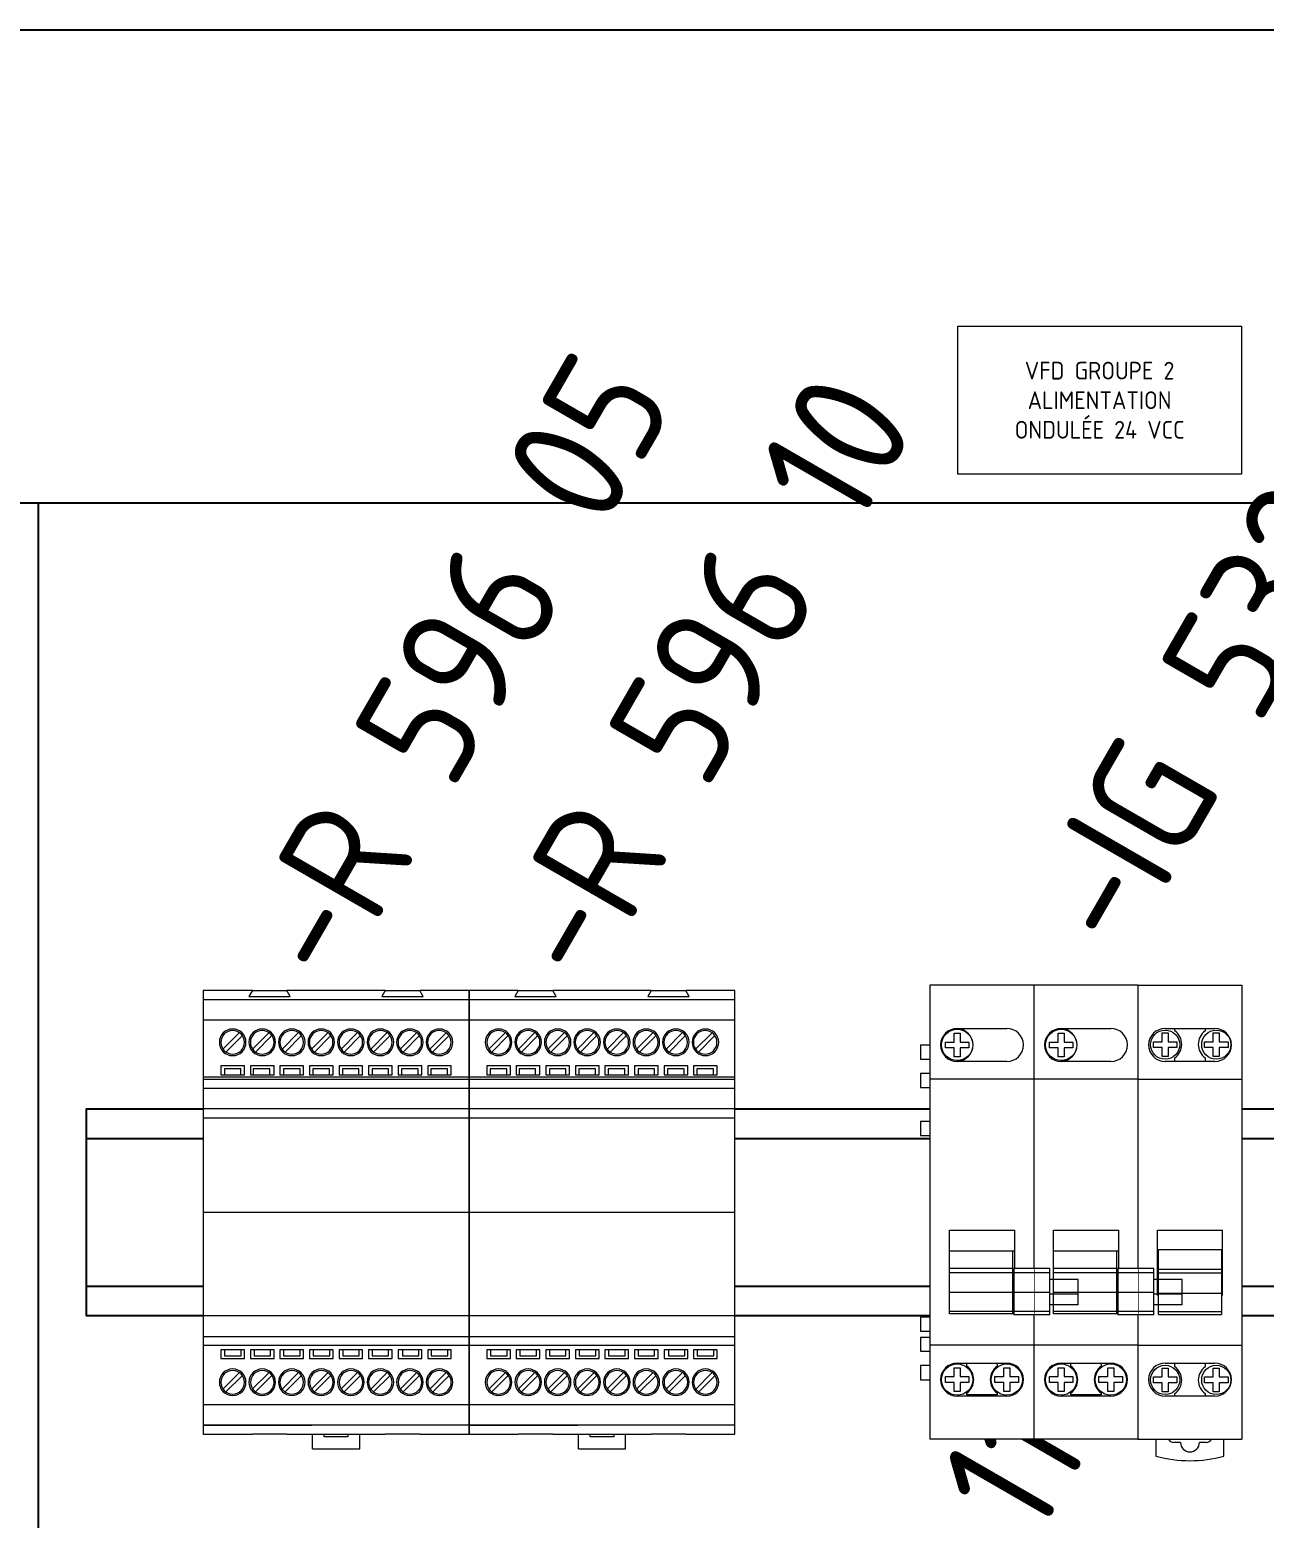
# Model space of a CAD drawing. Header units: millimetres. Extents: x 37984 to 70752, y 14140 to 37584.
# Drawn here: x 39530.7 to 39739.6, y 16267.7 to 16519.4 of the extents above; entities that cross this region are included whole.
import ezdxf
from ezdxf.enums import TextEntityAlignment as Align

# ---------------------------------------------------------------- set-up
doc = ezdxf.new("R2010")
doc.units = ezdxf.units.MM
doc.set_wipeout_variables(frame=1)
doc.layers.add('000-PI-Oprema', color=30, linetype='Continuous', lineweight=5)
for name, color, linetype in [('000-PI_TEXT', 7, 'Continuous'), ('002-PI-Kabelska kanalica', 150, 'Continuous'), ('004-PI-DIN Šina', 3, 'Continuous')]:
    doc.layers.add(name, color=color, linetype=linetype)
doc.styles.add('PI0', font='isocpeur.ttf', dxfattribs={"width": 0.9})

# ---------------------------------------------------------------- blocks, each defined once
blk = doc.blocks.new('*U1326')
at = {"layer": '004-PI-DIN Šina'}
blk.add_lwpolyline([(340, -17.5), (340, 17.5), (0, 17.5), (0, -17.5)], close=True, dxfattribs=at)
for points in [[(0, 12.5), (340, 12.5)], [(0, -12.5), (340, -12.5)]]:
    blk.add_lwpolyline(points, dxfattribs=at)
blk = doc.blocks.new('*U1294')
at = {"layer": '002-PI-Kabelska kanalica'}
for p, q in [((-20, -100), (-20, 1388)), ((60, -100), (60, 1388))]:
    blk.add_line(p, q, dxfattribs=at)
blk = doc.blocks.new('*U1296')
at = {"layer": '002-PI-Kabelska kanalica'}
for p, q in [((60, -100), (60, 560)), ((-20, -100), (60, -100))]:
    blk.add_line(p, q, dxfattribs=at)
blk = doc.blocks.new('A9S60220')
at = {"layer": '000-PI-Oprema'}
blk.add_arc((43473.77, 37223.95), 22, 254.849, 285.151, dxfattribs=at)
at = {"ltscale": 0.25}
blk.add_wipeout([(43464.97, 37282.37), (43482.57, 37282.37), (43482.57, 37205.57), (43464.97, 37205.57)], dxfattribs=at).dxf.layer = '000-PI-Oprema'
at = {"layer": '000-PI-Oprema'}
for p, q in [((43464.97, 37282.37), (43464.97, 37205.57)), ((43464.97, 37282.37), (43482.57, 37282.37)), ((43482.57, 37282.37), (43482.57, 37205.57)), ((43469.07, 37272.82), (43469.07, 37274.32)), ((43469.07, 37274.32), (43470.07, 37274.32)), ((43469.57, 37275.07), (43477.97, 37275.07)), ((43470.07, 37274.32), (43470.07, 37272.82)), ((43471.22, 37274.63), (43471.22, 37275.07)), ((43476.32, 37275.07), (43476.32, 37274.63)), ((43477.72, 37272.82), (43477.72, 37274.32)), ((43477.72, 37274.32), (43478.72, 37274.32)), ((43478.72, 37274.32), (43478.72, 37272.82)), ((43467.57, 37271.82), (43467.57, 37272.82)), ((43467.57, 37272.82), (43469.07, 37272.82)), ((43469.07, 37271.82), (43467.57, 37271.82)), ((43469.07, 37270.32), (43469.07, 37271.82)), ((43470.07, 37272.82), (43471.57, 37272.82)), ((43470.07, 37271.82), (43470.07, 37270.32)), ((43471.57, 37271.82), (43470.07, 37271.82)), ((43471.57, 37272.82), (43471.57, 37271.82)), ((43476.22, 37271.82), (43476.22, 37272.82)), ((43476.22, 37272.82), (43477.72, 37272.82)), ((43477.72, 37271.82), (43476.22, 37271.82)), ((43477.72, 37270.32), (43477.72, 37271.82)), ((43478.72, 37272.82), (43480.22, 37272.82)), ((43478.72, 37271.82), (43478.72, 37270.32)), ((43480.22, 37271.82), (43478.72, 37271.82)), ((43480.22, 37272.82), (43480.22, 37271.82)), ((43470.07, 37270.32), (43469.07, 37270.32)), ((43477.97, 37269.47), (43469.57, 37269.47)), ((43471.22, 37269.47), (43471.22, 37270.11)), ((43476.32, 37270.11), (43476.32, 37269.47)), ((43478.72, 37270.32), (43477.72, 37270.32)), ((43464.97, 37266.47), (43482.57, 37266.47)), ((43468.27, 37229.97), (43468.27, 37240.97)), ((43468.27, 37240.97), (43479.27, 37240.97)), ((43479.27, 37229.97), (43479.27, 37240.97)), ((43468.42, 37226.7), (43468.42, 37237.7)), ((43468.42, 37237.7), (43479.12, 37237.7)), ((43479.12, 37237.7), (43479.12, 37227.12)), ((43468.42, 37234.36), (43479.12, 37234.36)), ((43479.12, 37233.69), (43468.42, 37233.69)), ((43468.27, 37229.97), (43468.42, 37229.97)), ((43468.42, 37230.28), (43479.12, 37230.28)), ((43479.12, 37229.97), (43479.27, 37229.97)), ((43479.12, 37227.12), (43468.42, 37227.12)), ((43468.42, 37226.7), (43479.12, 37226.7)), ((43479.12, 37227.07), (43479.12, 37226.7)), ((43464.97, 37221.47), (43482.57, 37221.47)), ((43469.57, 37218.47), (43477.97, 37218.47)), ((43471.22, 37217.83), (43471.22, 37218.47)), ((43476.32, 37218.47), (43476.32, 37217.83)), ((43467.57, 37216.12), (43469.07, 37216.12)), ((43467.57, 37215.12), (43467.57, 37216.12)), ((43469.07, 37217.62), (43470.07, 37217.62)), ((43469.07, 37216.12), (43469.07, 37217.62)), ((43470.07, 37217.62), (43470.07, 37216.12)), ((43470.07, 37216.12), (43471.57, 37216.12)), ((43471.57, 37216.12), (43471.57, 37215.12)), ((43476.22, 37216.12), (43477.72, 37216.12)), ((43476.22, 37215.12), (43476.22, 37216.12)), ((43477.72, 37217.62), (43478.72, 37217.62)), ((43477.72, 37216.12), (43477.72, 37217.62)), ((43478.72, 37217.62), (43478.72, 37216.12)), ((43478.72, 37216.12), (43480.22, 37216.12)), ((43480.22, 37216.12), (43480.22, 37215.12)), ((43469.07, 37215.12), (43467.57, 37215.12)), ((43469.07, 37213.62), (43469.07, 37215.12)), ((43470.07, 37213.62), (43469.07, 37213.62)), ((43471.57, 37215.12), (43470.07, 37215.12)), ((43470.07, 37215.12), (43470.07, 37213.62)), ((43471.22, 37212.87), (43471.22, 37213.31)), ((43477.72, 37215.12), (43476.22, 37215.12)), ((43476.32, 37213.31), (43476.32, 37212.87)), ((43477.72, 37213.62), (43477.72, 37215.12)), ((43478.72, 37213.62), (43477.72, 37213.62)), ((43480.22, 37215.12), (43478.72, 37215.12)), ((43478.72, 37215.12), (43478.72, 37213.62)), ((43477.97, 37212.87), (43469.57, 37212.87)), ((43464.97, 37205.57), (43482.57, 37205.57)), ((43468.02, 37205.57), (43468.02, 37202.71)), ((43472.17, 37205.05), (43471.02, 37205.05)), ((43476.52, 37205.05), (43475.37, 37205.05)), ((43479.52, 37202.71), (43479.52, 37205.57))]:
    blk.add_line(p, q, dxfattribs=at)
for centre in [(43469.57, 37272.32), (43478.22, 37272.32), (43469.57, 37215.62), (43478.22, 37215.62)]:
    blk.add_circle(centre, 2.47, dxfattribs=at)
for centre, radius, start, end in [((43469.57, 37272.27), 2.8, 90, 270), ((43469.57, 37272.37), 2.8, 306.1063, 53.8937), ((43477.97, 37272.37), 2.8, 126.1063, 233.8937), ((43477.97, 37272.27), 2.8, 270, 90), ((43469.57, 37215.67), 2.8, 90, 270), ((43477.97, 37215.67), 2.8, 270, 90), ((43469.57, 37215.57), 2.8, 306.1063, 53.8937), ((43477.97, 37215.57), 2.8, 126.1063, 233.8937), ((43471.02, 37206.05), 1, 208.9091, 270), ((43473.77, 37205.05), 1.6, 180, 0), ((43476.52, 37206.05), 1, 270, 331.0908)]:
    blk.add_arc(centre, radius, start, end, dxfattribs=at)
blk = doc.blocks.new('A9A15096')
at = {"layer": '000-PI-Oprema'}
for p, q in [((43466.03, 37363.99), (43466.03, 37361.59)), ((43466.03, 37359.22), (43466.03, 37356.77)), ((43466.03, 37351.12), (43466.03, 37348.67)), ((43487.93, 37318.36), (43487.93, 37326.19)), ((43492.73, 37324.34), (43487.93, 37324.34)), ((43492.73, 37320.05), (43492.73, 37324.34)), ((43492.73, 37321.82), (43487.93, 37321.82)), ((43492.73, 37320.05), (43487.93, 37320.05)), ((43466.03, 37317.99), (43466.03, 37315.59)), ((43466.03, 37314.59), (43466.03, 37312.19)), ((43466.03, 37309.82), (43466.03, 37307.37))]:
    blk.add_line(p, q, dxfattribs=at)
at = {"ltscale": 0.25}
blk.add_wipeout([(43467.63, 37374.09), (43485.23, 37374.09), (43485.23, 37297.29), (43467.63, 37297.29)], dxfattribs=at).dxf.layer = '000-PI-Oprema'
at = {"layer": '000-PI-Oprema'}
for p, q in [((43467.63, 37374.09), (43467.63, 37297.29)), ((43485.23, 37374.09), (43467.63, 37374.09)), ((43485.23, 37374.09), (43485.23, 37326.19)), ((43470.23, 37363.49), (43470.23, 37364.49)), ((43470.23, 37364.49), (43471.73, 37364.49)), ((43471.73, 37364.49), (43471.73, 37365.99)), ((43471.73, 37365.99), (43472.73, 37365.99)), ((43472.23, 37366.69), (43472.23, 37366.79)), ((43472.23, 37366.79), (43480.63, 37366.79)), ((43472.73, 37365.99), (43472.73, 37364.49)), ((43472.73, 37364.49), (43474.23, 37364.49)), ((43474.23, 37364.49), (43474.23, 37363.49)), ((43466.03, 37363.99), (43467.63, 37363.99)), ((43471.73, 37363.49), (43470.23, 37363.49)), ((43471.73, 37361.99), (43471.73, 37363.49)), ((43472.73, 37361.99), (43471.73, 37361.99)), ((43472.73, 37363.49), (43472.73, 37361.99)), ((43474.23, 37363.49), (43472.73, 37363.49)), ((43466.03, 37361.59), (43467.63, 37361.59)), ((43472.23, 37361.19), (43472.23, 37361.29)), ((43480.63, 37361.19), (43472.23, 37361.19)), ((43466.03, 37359.22), (43467.63, 37359.22)), ((43466.03, 37356.77), (43467.63, 37356.77)), ((43485.23, 37358.19), (43467.63, 37358.19)), ((43466.03, 37351.12), (43467.63, 37351.12)), ((43466.03, 37348.67), (43467.63, 37348.67)), ((43470.93, 37318.54), (43470.93, 37332.69)), ((43470.93, 37332.69), (43481.93, 37332.69)), ((43481.93, 37332.69), (43481.93, 37326.19)), ((43481.93, 37329.13), (43470.93, 37329.13)), ((43481.63, 37318.54), (43481.63, 37329.13)), ((43481.63, 37326.19), (43470.93, 37326.19)), ((43470.93, 37325.53), (43481.63, 37325.53)), ((43487.93, 37326.19), (43481.83, 37326.19)), ((43481.83, 37326.19), (43481.83, 37318.95)), ((43481.83, 37325.5), (43487.93, 37325.5)), ((43481.63, 37322.1), (43470.93, 37322.1)), ((43481.83, 37321.69), (43481.63, 37321.69)), ((43487.93, 37322.1), (43481.83, 37322.1)), ((43466.03, 37317.99), (43467.63, 37317.99)), ((43470.93, 37318.95), (43481.63, 37318.95)), ((43481.63, 37318.54), (43470.93, 37318.54)), ((43481.83, 37318.95), (43487.93, 37318.95)), ((43481.83, 37318.91), (43481.83, 37318.36)), ((43487.93, 37318.36), (43481.83, 37318.36)), ((43485.23, 37318.36), (43485.23, 37297.29)), ((43466.03, 37315.59), (43467.63, 37315.59)), ((43466.03, 37314.59), (43467.63, 37314.59)), ((43466.03, 37312.19), (43467.63, 37312.19)), ((43485.23, 37313.19), (43467.63, 37313.19)), ((43466.03, 37309.82), (43467.63, 37309.82)), ((43471.73, 37309.39), (43472.73, 37309.39)), ((43471.73, 37307.89), (43471.73, 37309.39)), ((43472.23, 37310.19), (43480.63, 37310.19)), ((43472.73, 37309.39), (43472.73, 37307.89)), ((43473.88, 37309.66), (43473.88, 37310.19)), ((43478.98, 37310.19), (43478.98, 37309.66)), ((43480.13, 37309.39), (43481.13, 37309.39)), ((43480.13, 37307.89), (43480.13, 37309.39)), ((43481.13, 37309.39), (43481.13, 37307.89)), ((43466.03, 37307.37), (43467.63, 37307.37)), ((43470.23, 37307.89), (43471.73, 37307.89)), ((43470.23, 37306.89), (43470.23, 37307.89)), ((43471.73, 37306.89), (43470.23, 37306.89)), ((43471.73, 37305.39), (43471.73, 37306.89)), ((43472.73, 37307.89), (43474.23, 37307.89)), ((43474.23, 37306.89), (43472.73, 37306.89)), ((43472.73, 37306.89), (43472.73, 37305.39)), ((43474.23, 37307.89), (43474.23, 37306.89)), ((43478.63, 37307.89), (43480.13, 37307.89)), ((43478.63, 37306.89), (43478.63, 37307.89)), ((43480.13, 37306.89), (43478.63, 37306.89)), ((43480.13, 37305.39), (43480.13, 37306.89)), ((43481.13, 37307.89), (43482.63, 37307.89)), ((43482.63, 37306.89), (43481.13, 37306.89)), ((43481.13, 37306.89), (43481.13, 37305.39)), ((43482.63, 37307.89), (43482.63, 37306.89)), ((43472.73, 37305.39), (43471.73, 37305.39)), ((43480.63, 37304.59), (43472.23, 37304.59)), ((43473.88, 37304.79), (43473.88, 37305.13)), ((43478.98, 37304.79), (43473.88, 37304.79)), ((43478.98, 37305.13), (43478.98, 37304.79)), ((43481.13, 37305.39), (43480.13, 37305.39)), ((43485.23, 37297.29), (43467.63, 37297.29))]:
    blk.add_line(p, q, dxfattribs=at)
for centre in [(43472.23, 37363.99), (43472.23, 37307.39), (43480.63, 37307.39)]:
    blk.add_circle(centre, 2.65, dxfattribs=at)
for centre, radius, start, end in [((43472.23, 37363.99), 2.8, 90, 270), ((43472.23, 37363.99), 2.7, 270, 90), ((43480.63, 37363.99), 2.8, 270, 90), ((43472.23, 37307.39), 2.8, 90, 270), ((43472.23, 37307.39), 2.8, 306.1063, 53.8937), ((43480.63, 37307.39), 2.8, 126.1063, 233.8937), ((43480.63, 37307.39), 2.8, 270, 90)]:
    blk.add_arc(centre, radius, start, end, dxfattribs=at)
blk = doc.blocks.new('Diode block- 8 - 2954882')
at = {"layer": '000-PI-Oprema'}
for p, q in [((38051.77, 30782.32), (38051.77, 30782.32)), ((38051.77, 30782.32), (38059.77, 30782.32)), ((38059.77, 30782.32), (38059.77, 30782.32))]:
    blk.add_line(p, q, dxfattribs=at)
blk.add_wipeout([(38033.27, 30859.82), (38078.27, 30859.82), (38078.27, 30784.82), (38033.27, 30784.82)]).dxf.layer = '000-PI-Oprema'
for p, q in [((38033.27, 30859.82), (38033.27, 30854.82)), ((38033.27, 30859.82), (38033.27, 30859.82)), ((38041.6, 30859.82), (38033.27, 30859.82)), ((38036.77, 30859.82), (38036.77, 30859.82)), ((38039.77, 30859.82), (38039.77, 30859.82)), ((38041.6, 30859.82), (38041.02, 30858.82)), ((38041.6, 30859.82), (38041.6, 30859.82)), ((38041.6, 30859.82), (38047.44, 30859.82)), ((38041.77, 30859.82), (38041.77, 30859.82)), ((38044.77, 30859.82), (38044.77, 30859.82)), ((38046.77, 30859.82), (38046.77, 30859.82)), ((38047.44, 30859.82), (38047.44, 30859.82)), ((38064.1, 30859.82), (38047.44, 30859.82)), ((38048.02, 30858.82), (38047.44, 30859.82)), ((38049.77, 30859.82), (38049.77, 30859.82)), ((38051.77, 30859.82), (38051.77, 30859.82)), ((38054.77, 30859.82), (38054.77, 30859.82)), ((38056.77, 30859.82), (38056.77, 30859.82)), ((38059.77, 30859.82), (38059.77, 30859.82)), ((38061.77, 30859.82), (38061.77, 30859.82)), ((38064.1, 30859.82), (38063.52, 30858.82)), ((38064.1, 30859.82), (38064.1, 30859.82)), ((38064.1, 30859.82), (38069.94, 30859.82)), ((38064.77, 30859.82), (38064.77, 30859.82)), ((38066.77, 30859.82), (38066.77, 30859.82)), ((38069.77, 30859.82), (38069.77, 30859.82)), ((38069.94, 30859.82), (38069.94, 30859.82)), ((38078.27, 30859.82), (38069.94, 30859.82)), ((38070.52, 30858.82), (38069.94, 30859.82)), ((38071.77, 30859.82), (38071.77, 30859.82)), ((38074.77, 30859.82), (38074.77, 30859.82)), ((38078.27, 30859.82), (38078.27, 30859.82)), ((38078.27, 30854.82), (38078.27, 30859.82)), ((38033.27, 30858.32), (38078.27, 30858.32)), ((38033.27, 30858.32), (38078.27, 30858.32)), ((38041.02, 30858.82), (38041.02, 30858.82)), ((38041.02, 30858.82), (38048.02, 30858.82)), ((38048.02, 30858.82), (38048.02, 30858.82)), ((38063.52, 30858.82), (38070.52, 30858.82)), ((38063.52, 30858.82), (38063.52, 30858.82)), ((38070.52, 30858.82), (38070.52, 30858.82)), ((38033.27, 30854.82), (38033.27, 30845.21)), ((38078.27, 30854.82), (38033.27, 30854.82)), ((38078.27, 30845.21), (38078.27, 30854.82)), ((38039.42, 30852.71), (38036.63, 30849.93)), ((38037.13, 30849.43), (38039.91, 30852.22)), ((38038.27, 30853.32), (38038.27, 30853.32)), ((38038.27, 30853.07), (38038.27, 30853.07)), ((38039.42, 30852.71), (38039.42, 30852.71)), ((38039.91, 30852.22), (38039.91, 30852.22)), ((38044.42, 30852.71), (38041.63, 30849.93)), ((38042.13, 30849.43), (38044.91, 30852.22)), ((38043.27, 30853.32), (38043.27, 30853.32)), ((38043.27, 30853.07), (38043.27, 30853.07)), ((38044.42, 30852.71), (38044.42, 30852.71)), ((38044.91, 30852.22), (38044.91, 30852.22)), ((38049.42, 30852.71), (38046.63, 30849.93)), ((38047.13, 30849.43), (38049.91, 30852.22)), ((38048.27, 30853.32), (38048.27, 30853.32)), ((38048.27, 30853.07), (38048.27, 30853.07)), ((38049.42, 30852.71), (38049.42, 30852.71)), ((38049.91, 30852.22), (38049.91, 30852.22)), ((38051.62, 30849.92), (38054.41, 30852.71)), ((38052.12, 30849.43), (38054.9, 30852.21)), ((38053.25, 30853.07), (38053.25, 30853.07)), ((38053.27, 30853.32), (38053.27, 30853.32)), ((38054.41, 30852.71), (38054.42, 30852.71)), ((38054.42, 30852.71), (38054.42, 30852.71)), ((38054.91, 30852.22), (38054.9, 30852.21)), ((38054.91, 30852.22), (38054.91, 30852.22)), ((38059.42, 30852.71), (38056.63, 30849.93)), ((38057.13, 30849.43), (38059.91, 30852.22)), ((38058.27, 30853.32), (38058.27, 30853.32)), ((38058.27, 30853.07), (38058.27, 30853.07)), ((38059.42, 30852.71), (38059.42, 30852.71)), ((38059.91, 30852.22), (38059.91, 30852.22)), ((38064.42, 30852.71), (38061.63, 30849.93)), ((38062.13, 30849.43), (38064.91, 30852.22)), ((38063.27, 30853.32), (38063.27, 30853.32)), ((38063.27, 30853.07), (38063.27, 30853.07)), ((38064.42, 30852.71), (38064.42, 30852.71)), ((38064.91, 30852.22), (38064.91, 30852.22)), ((38066.62, 30849.92), (38069.41, 30852.71)), ((38069.9, 30852.21), (38067.12, 30849.43)), ((38068.25, 30853.07), (38068.25, 30853.07)), ((38068.27, 30853.32), (38068.27, 30853.32)), ((38069.41, 30852.71), (38069.41, 30852.71)), ((38069.9, 30852.21), (38069.9, 30852.21)), ((38071.61, 30849.91), (38074.4, 30852.7)), ((38074.89, 30852.2), (38072.11, 30849.42)), ((38073.23, 30853.07), (38073.23, 30853.07)), ((38073.27, 30853.32), (38073.27, 30853.32)), ((38074.4, 30852.7), (38074.4, 30852.7)), ((38074.89, 30852.2), (38074.89, 30852.2)), ((38036.63, 30849.93), (38036.63, 30849.93)), ((38037.13, 30849.43), (38037.13, 30849.43)), ((38041.63, 30849.93), (38041.63, 30849.93)), ((38042.13, 30849.43), (38042.13, 30849.43)), ((38046.63, 30849.93), (38046.63, 30849.93)), ((38047.13, 30849.43), (38047.13, 30849.43)), ((38051.62, 30849.92), (38051.62, 30849.92)), ((38052.12, 30849.43), (38052.12, 30849.43)), ((38056.63, 30849.93), (38056.63, 30849.93)), ((38057.13, 30849.43), (38057.13, 30849.43)), ((38061.63, 30849.93), (38061.63, 30849.93)), ((38062.13, 30849.43), (38062.13, 30849.43)), ((38066.62, 30849.92), (38066.62, 30849.92)), ((38067.12, 30849.43), (38067.12, 30849.43)), ((38071.61, 30849.91), (38071.61, 30849.91)), ((38072.11, 30849.42), (38072.11, 30849.42)), ((38036.27, 30847.07), (38036.27, 30845.57)), ((38040.27, 30847.07), (38036.27, 30847.07)), ((38036.27, 30847.07), (38036.27, 30847.07)), ((38036.87, 30846.57), (38036.87, 30845.57)), ((38039.67, 30846.57), (38036.87, 30846.57)), ((38036.87, 30846.57), (38036.87, 30846.57)), ((38038.27, 30849.07), (38038.27, 30849.07)), ((38038.27, 30848.82), (38038.27, 30848.82)), ((38039.67, 30845.57), (38039.67, 30846.57)), ((38039.67, 30846.57), (38039.67, 30846.57)), ((38040.27, 30845.57), (38040.27, 30847.07)), ((38040.27, 30847.07), (38040.27, 30847.07)), ((38041.27, 30847.07), (38041.27, 30845.57)), ((38045.27, 30847.07), (38041.27, 30847.07)), ((38041.27, 30847.07), (38041.27, 30847.07)), ((38041.74, 30846.57), (38041.74, 30845.57)), ((38044.54, 30846.57), (38041.74, 30846.57)), ((38041.74, 30846.57), (38041.74, 30846.57)), ((38043.27, 30849.07), (38043.27, 30849.07)), ((38043.27, 30848.82), (38043.27, 30848.82)), ((38044.54, 30845.57), (38044.54, 30846.57)), ((38044.54, 30846.57), (38044.54, 30846.57)), ((38045.27, 30845.57), (38045.27, 30847.07)), ((38045.27, 30847.07), (38045.27, 30847.07)), ((38050.27, 30847.07), (38046.27, 30847.07)), ((38046.27, 30847.07), (38046.27, 30845.57)), ((38046.27, 30847.07), (38046.27, 30847.07)), ((38046.87, 30846.57), (38046.87, 30845.57)), ((38049.67, 30846.57), (38046.87, 30846.57)), ((38046.87, 30846.57), (38046.87, 30846.57)), ((38048.27, 30849.07), (38048.27, 30849.07)), ((38048.27, 30848.82), (38048.27, 30848.82)), ((38049.67, 30845.57), (38049.67, 30846.57)), ((38049.67, 30846.57), (38049.67, 30846.57)), ((38050.27, 30845.57), (38050.27, 30847.07)), ((38050.27, 30847.07), (38050.27, 30847.07)), ((38051.27, 30847.07), (38051.27, 30845.57)), ((38055.27, 30847.07), (38051.27, 30847.07)), ((38051.27, 30847.07), (38051.27, 30847.07)), ((38051.85, 30846.57), (38051.85, 30845.57)), ((38054.65, 30846.57), (38051.85, 30846.57)), ((38051.85, 30846.57), (38051.85, 30846.57)), ((38053.25, 30849.07), (38053.25, 30849.07)), ((38053.27, 30848.82), (38053.27, 30848.82)), ((38054.65, 30845.57), (38054.65, 30846.57)), ((38054.65, 30846.57), (38054.65, 30846.57)), ((38055.27, 30845.57), (38055.27, 30847.07)), ((38055.27, 30847.07), (38055.27, 30847.07)), ((38060.27, 30847.07), (38056.27, 30847.07)), ((38056.27, 30847.07), (38056.27, 30845.57)), ((38056.27, 30847.07), (38056.27, 30847.07)), ((38056.83, 30846.57), (38056.83, 30845.57)), ((38059.63, 30846.57), (38056.83, 30846.57)), ((38056.83, 30846.57), (38056.83, 30846.57)), ((38058.27, 30849.07), (38058.27, 30849.07)), ((38058.27, 30848.82), (38058.27, 30848.82)), ((38059.63, 30845.57), (38059.63, 30846.57)), ((38059.63, 30846.57), (38059.63, 30846.57)), ((38060.27, 30845.57), (38060.27, 30847.07)), ((38060.27, 30847.07), (38060.27, 30847.07)), ((38061.27, 30847.07), (38061.27, 30845.57)), ((38065.27, 30847.07), (38061.27, 30847.07)), ((38061.27, 30847.07), (38061.27, 30847.07)), ((38061.87, 30846.57), (38061.87, 30845.57)), ((38064.67, 30846.57), (38061.87, 30846.57)), ((38061.87, 30846.57), (38061.87, 30846.57)), ((38063.27, 30849.07), (38063.27, 30849.07)), ((38063.27, 30848.82), (38063.27, 30848.82)), ((38064.67, 30845.57), (38064.67, 30846.57)), ((38064.67, 30846.57), (38064.67, 30846.57)), ((38065.27, 30845.57), (38065.27, 30847.07)), ((38065.27, 30847.07), (38065.27, 30847.07)), ((38066.27, 30847.07), (38066.27, 30845.57)), ((38070.27, 30847.07), (38066.27, 30847.07)), ((38066.27, 30847.07), (38066.27, 30847.07)), ((38066.85, 30846.57), (38066.85, 30845.57)), ((38069.65, 30846.57), (38066.85, 30846.57)), ((38066.85, 30846.57), (38066.85, 30846.57)), ((38068.25, 30849.07), (38068.25, 30849.07)), ((38068.27, 30848.82), (38068.27, 30848.82)), ((38069.65, 30845.57), (38069.65, 30846.57)), ((38069.65, 30846.57), (38069.65, 30846.57)), ((38070.27, 30845.57), (38070.27, 30847.07)), ((38070.27, 30847.07), (38070.27, 30847.07)), ((38071.27, 30847.07), (38071.27, 30845.57)), ((38075.27, 30847.07), (38071.27, 30847.07)), ((38071.27, 30847.07), (38071.27, 30847.07)), ((38071.83, 30846.57), (38071.83, 30845.57)), ((38074.63, 30846.57), (38071.83, 30846.57)), ((38071.83, 30846.57), (38071.83, 30846.57)), ((38073.23, 30849.07), (38073.23, 30849.07)), ((38073.27, 30848.82), (38073.27, 30848.82)), ((38074.63, 30845.57), (38074.63, 30846.57)), ((38074.63, 30846.57), (38074.63, 30846.57)), ((38075.27, 30845.57), (38075.27, 30847.07)), ((38075.27, 30847.07), (38075.27, 30847.07)), ((38033.27, 30845.21), (38033.27, 30844.82)), ((38033.27, 30845.21), (38078.27, 30845.21)), ((38033.27, 30844.82), (38033.27, 30844.82)), ((38033.27, 30844.82), (38033.27, 30843.32)), ((38033.27, 30844.82), (38078.27, 30844.82)), ((38036.27, 30845.57), (38040.27, 30845.57)), ((38036.27, 30845.57), (38036.27, 30845.57)), ((38036.87, 30845.57), (38036.87, 30845.57)), ((38039.67, 30845.57), (38039.67, 30845.57)), ((38040.27, 30845.57), (38040.27, 30845.57)), ((38041.27, 30845.57), (38045.27, 30845.57)), ((38041.27, 30845.57), (38041.27, 30845.57)), ((38041.74, 30845.57), (38041.74, 30845.57)), ((38044.54, 30845.57), (38044.54, 30845.57)), ((38045.27, 30845.57), (38045.27, 30845.57)), ((38046.27, 30845.57), (38050.27, 30845.57)), ((38046.27, 30845.57), (38046.27, 30845.57)), ((38046.87, 30845.57), (38046.87, 30845.57)), ((38049.67, 30845.57), (38049.67, 30845.57)), ((38050.27, 30845.57), (38050.27, 30845.57)), ((38051.27, 30845.57), (38055.27, 30845.57)), ((38051.27, 30845.57), (38051.27, 30845.57)), ((38051.85, 30845.57), (38051.85, 30845.57)), ((38054.65, 30845.57), (38054.65, 30845.57)), ((38055.27, 30845.57), (38055.27, 30845.57)), ((38056.27, 30845.57), (38060.27, 30845.57)), ((38056.27, 30845.57), (38056.27, 30845.57)), ((38056.83, 30845.57), (38056.83, 30845.57)), ((38059.63, 30845.57), (38059.63, 30845.57)), ((38060.27, 30845.57), (38060.27, 30845.57)), ((38061.27, 30845.57), (38065.27, 30845.57)), ((38061.27, 30845.57), (38061.27, 30845.57)), ((38061.87, 30845.57), (38061.87, 30845.57)), ((38064.67, 30845.57), (38064.67, 30845.57)), ((38065.27, 30845.57), (38065.27, 30845.57)), ((38066.27, 30845.57), (38070.27, 30845.57)), ((38066.27, 30845.57), (38066.27, 30845.57)), ((38066.85, 30845.57), (38066.85, 30845.57)), ((38069.65, 30845.57), (38069.65, 30845.57)), ((38070.27, 30845.57), (38070.27, 30845.57)), ((38071.27, 30845.57), (38075.27, 30845.57)), ((38071.27, 30845.57), (38071.27, 30845.57)), ((38071.83, 30845.57), (38071.83, 30845.57)), ((38074.63, 30845.57), (38074.63, 30845.57)), ((38075.27, 30845.57), (38075.27, 30845.57)), ((38078.27, 30844.82), (38078.27, 30845.21)), ((38078.27, 30843.32), (38078.27, 30844.82)), ((38078.27, 30844.82), (38078.27, 30844.82)), ((38033.27, 30843.32), (38033.27, 30801.32)), ((38033.27, 30843.32), (38033.27, 30843.32)), ((38033.27, 30843.32), (38078.27, 30843.32)), ((38078.27, 30843.32), (38078.27, 30843.32)), ((38078.27, 30801.32), (38078.27, 30843.32)), ((38033.27, 30839.82), (38033.27, 30839.82)), ((38078.27, 30839.82), (38033.27, 30839.82)), ((38078.27, 30839.82), (38033.27, 30839.82)), ((38078.27, 30839.82), (38078.27, 30839.82)), ((38033.27, 30838.32), (38033.27, 30838.32)), ((38033.27, 30838.32), (38078.27, 30838.32)), ((38078.27, 30838.32), (38078.27, 30838.32)), ((38033.27, 30822.32), (38078.27, 30822.32)), ((38033.27, 30804.82), (38033.27, 30804.82)), ((38078.27, 30804.82), (38033.27, 30804.82)), ((38078.27, 30804.82), (38078.27, 30804.82)), ((38033.27, 30801.32), (38033.27, 30799.82)), ((38033.27, 30801.32), (38033.27, 30801.32)), ((38033.27, 30801.32), (38078.27, 30801.32)), ((38078.27, 30799.82), (38078.27, 30801.32)), ((38078.27, 30801.32), (38078.27, 30801.32)), ((38033.27, 30799.82), (38033.27, 30789.82)), ((38033.27, 30799.82), (38033.27, 30799.82)), ((38078.27, 30799.82), (38033.27, 30799.82)), ((38040.27, 30799.07), (38036.27, 30799.07)), ((38036.27, 30799.07), (38036.27, 30797.57)), ((38036.27, 30799.07), (38036.27, 30799.07)), ((38036.91, 30799.07), (38036.91, 30798.07)), ((38036.91, 30799.07), (38036.91, 30799.07)), ((38039.71, 30798.07), (38039.71, 30799.07)), ((38039.71, 30799.07), (38039.71, 30799.07)), ((38040.27, 30797.57), (38040.27, 30799.07)), ((38040.27, 30799.07), (38040.27, 30799.07)), ((38041.27, 30799.07), (38041.27, 30797.57)), ((38045.27, 30799.07), (38041.27, 30799.07)), ((38041.27, 30799.07), (38041.27, 30799.07)), ((38041.89, 30799.07), (38041.89, 30798.07)), ((38041.89, 30799.07), (38041.89, 30799.07)), ((38044.69, 30798.07), (38044.69, 30799.07)), ((38044.69, 30799.07), (38044.69, 30799.07)), ((38045.27, 30797.57), (38045.27, 30799.07)), ((38045.27, 30799.07), (38045.27, 30799.07)), ((38046.27, 30799.07), (38046.27, 30797.57)), ((38050.27, 30799.07), (38046.27, 30799.07)), ((38046.27, 30799.07), (38046.27, 30799.07)), ((38046.87, 30799.07), (38046.87, 30798.07)), ((38046.87, 30799.07), (38046.87, 30799.07)), ((38049.67, 30798.07), (38049.67, 30799.07)), ((38049.67, 30799.07), (38049.67, 30799.07)), ((38050.27, 30797.57), (38050.27, 30799.07)), ((38050.27, 30799.07), (38050.27, 30799.07)), ((38055.27, 30799.07), (38051.27, 30799.07)), ((38051.27, 30799.07), (38051.27, 30797.57)), ((38051.27, 30799.07), (38051.27, 30799.07)), ((38051.91, 30799.07), (38051.91, 30798.07)), ((38051.91, 30799.07), (38051.91, 30799.07)), ((38054.71, 30798.07), (38054.71, 30799.07)), ((38054.71, 30799.07), (38054.71, 30799.07)), ((38055.27, 30797.57), (38055.27, 30799.07)), ((38055.27, 30799.07), (38055.27, 30799.07)), ((38056.27, 30799.07), (38056.27, 30797.57)), ((38060.27, 30799.07), (38056.27, 30799.07)), ((38056.27, 30799.07), (38056.27, 30799.07)), ((38056.89, 30799.07), (38056.89, 30798.07)), ((38056.89, 30799.07), (38056.89, 30799.07)), ((38059.69, 30798.07), (38059.69, 30799.07)), ((38059.69, 30799.07), (38059.69, 30799.07)), ((38060.27, 30797.57), (38060.27, 30799.07)), ((38060.27, 30799.07), (38060.27, 30799.07)), ((38061.27, 30799.07), (38061.27, 30797.57)), ((38065.27, 30799.07), (38061.27, 30799.07)), ((38061.27, 30799.07), (38061.27, 30799.07)), ((38061.87, 30799.07), (38061.87, 30798.07)), ((38061.87, 30799.07), (38061.87, 30799.07)), ((38064.67, 30798.07), (38064.67, 30799.07)), ((38064.67, 30799.07), (38064.67, 30799.07)), ((38065.27, 30797.57), (38065.27, 30799.07)), ((38065.27, 30799.07), (38065.27, 30799.07)), ((38066.27, 30799.07), (38066.27, 30797.57)), ((38070.27, 30799.07), (38066.27, 30799.07)), ((38066.27, 30799.07), (38066.27, 30799.07)), ((38067, 30799.07), (38067, 30798.07)), ((38067, 30799.07), (38067, 30799.07)), ((38069.8, 30798.07), (38069.8, 30799.07)), ((38069.8, 30799.07), (38069.8, 30799.07)), ((38070.27, 30797.57), (38070.27, 30799.07)), ((38070.27, 30799.07), (38070.27, 30799.07)), ((38071.27, 30799.07), (38071.27, 30797.57)), ((38075.27, 30799.07), (38071.27, 30799.07)), ((38071.27, 30799.07), (38071.27, 30799.07)), ((38071.87, 30799.07), (38071.87, 30798.07)), ((38071.87, 30799.07), (38071.87, 30799.07)), ((38074.67, 30798.07), (38074.67, 30799.07)), ((38074.67, 30799.07), (38074.67, 30799.07)), ((38075.27, 30797.57), (38075.27, 30799.07)), ((38075.27, 30799.07), (38075.27, 30799.07)), ((38078.27, 30789.82), (38078.27, 30799.82)), ((38078.27, 30799.82), (38078.27, 30799.82)), ((38036.27, 30797.57), (38040.27, 30797.57)), ((38036.27, 30797.57), (38036.27, 30797.57)), ((38036.91, 30798.07), (38039.71, 30798.07)), ((38036.91, 30798.07), (38036.91, 30798.07)), ((38039.71, 30798.07), (38039.71, 30798.07)), ((38040.27, 30797.57), (38040.27, 30797.57)), ((38041.27, 30797.57), (38045.27, 30797.57)), ((38041.27, 30797.57), (38041.27, 30797.57)), ((38041.89, 30798.07), (38044.69, 30798.07)), ((38041.89, 30798.07), (38041.89, 30798.07)), ((38044.69, 30798.07), (38044.69, 30798.07)), ((38045.27, 30797.57), (38045.27, 30797.57)), ((38046.27, 30797.57), (38050.27, 30797.57)), ((38046.27, 30797.57), (38046.27, 30797.57)), ((38046.87, 30798.07), (38049.67, 30798.07)), ((38046.87, 30798.07), (38046.87, 30798.07)), ((38049.67, 30798.07), (38049.67, 30798.07)), ((38050.27, 30797.57), (38050.27, 30797.57)), ((38051.27, 30797.57), (38055.27, 30797.57)), ((38051.27, 30797.57), (38051.27, 30797.57)), ((38051.91, 30798.07), (38054.71, 30798.07)), ((38051.91, 30798.07), (38051.91, 30798.07)), ((38054.71, 30798.07), (38054.71, 30798.07)), ((38055.27, 30797.57), (38055.27, 30797.57)), ((38056.27, 30797.57), (38060.27, 30797.57)), ((38056.27, 30797.57), (38056.27, 30797.57)), ((38056.89, 30798.07), (38059.69, 30798.07)), ((38056.89, 30798.07), (38056.89, 30798.07)), ((38059.69, 30798.07), (38059.69, 30798.07)), ((38060.27, 30797.57), (38060.27, 30797.57)), ((38061.27, 30797.57), (38065.27, 30797.57)), ((38061.27, 30797.57), (38061.27, 30797.57)), ((38061.87, 30798.07), (38064.67, 30798.07)), ((38061.87, 30798.07), (38061.87, 30798.07)), ((38064.67, 30798.07), (38064.67, 30798.07)), ((38065.27, 30797.57), (38065.27, 30797.57)), ((38066.27, 30797.57), (38070.27, 30797.57)), ((38066.27, 30797.57), (38066.27, 30797.57)), ((38067, 30798.07), (38069.8, 30798.07)), ((38067, 30798.07), (38067, 30798.07)), ((38069.8, 30798.07), (38069.8, 30798.07)), ((38070.27, 30797.57), (38070.27, 30797.57)), ((38071.27, 30797.57), (38075.27, 30797.57)), ((38071.27, 30797.57), (38071.27, 30797.57)), ((38071.87, 30798.07), (38074.67, 30798.07)), ((38071.87, 30798.07), (38071.87, 30798.07)), ((38074.67, 30798.07), (38074.67, 30798.07)), ((38075.27, 30797.57), (38075.27, 30797.57)), ((38039.42, 30795.21), (38036.63, 30792.43)), ((38037.13, 30791.93), (38039.91, 30794.72)), ((38038.27, 30795.82), (38038.27, 30795.82)), ((38038.27, 30795.57), (38038.27, 30795.57)), ((38039.42, 30795.21), (38039.42, 30795.21)), ((38039.91, 30794.72), (38039.91, 30794.72)), ((38041.64, 30792.44), (38044.42, 30795.22)), ((38044.92, 30794.73), (38042.13, 30791.94)), ((38043.27, 30795.82), (38043.27, 30795.82)), ((38043.29, 30795.57), (38043.29, 30795.57)), ((38044.42, 30795.22), (38044.42, 30795.22)), ((38044.92, 30794.73), (38044.92, 30794.73)), ((38049.42, 30795.21), (38046.63, 30792.43)), ((38047.13, 30791.93), (38049.91, 30794.72)), ((38048.27, 30795.82), (38048.27, 30795.82)), ((38048.27, 30795.57), (38048.27, 30795.57)), ((38049.42, 30795.21), (38049.42, 30795.21)), ((38049.91, 30794.72), (38049.91, 30794.72)), ((38054.42, 30795.21), (38051.63, 30792.43)), ((38052.13, 30791.93), (38054.91, 30794.72)), ((38053.27, 30795.82), (38053.27, 30795.82)), ((38053.27, 30795.57), (38053.27, 30795.57)), ((38054.42, 30795.21), (38054.42, 30795.21)), ((38054.91, 30794.72), (38054.91, 30794.72)), ((38056.64, 30792.44), (38059.42, 30795.22)), ((38059.92, 30794.73), (38057.13, 30791.94)), ((38058.27, 30795.82), (38058.27, 30795.82)), ((38058.29, 30795.57), (38058.29, 30795.57)), ((38059.42, 30795.22), (38059.42, 30795.22)), ((38059.92, 30794.73), (38059.92, 30794.73)), ((38064.42, 30795.21), (38061.63, 30792.43)), ((38062.13, 30791.93), (38064.91, 30794.72)), ((38063.27, 30795.82), (38063.27, 30795.82)), ((38063.27, 30795.57), (38063.27, 30795.57)), ((38064.42, 30795.21), (38064.42, 30795.21)), ((38064.91, 30794.72), (38064.91, 30794.72)), ((38069.42, 30795.21), (38066.63, 30792.43)), ((38067.13, 30791.93), (38069.91, 30794.72)), ((38068.27, 30795.82), (38068.27, 30795.82)), ((38068.27, 30795.57), (38068.27, 30795.57)), ((38069.42, 30795.21), (38069.42, 30795.21)), ((38069.91, 30794.72), (38069.91, 30794.72)), ((38074.42, 30795.21), (38071.63, 30792.43)), ((38072.13, 30791.93), (38074.91, 30794.72)), ((38073.27, 30795.82), (38073.27, 30795.82)), ((38073.27, 30795.57), (38073.27, 30795.57)), ((38074.42, 30795.21), (38074.42, 30795.21)), ((38074.91, 30794.72), (38074.91, 30794.72)), ((38036.63, 30792.43), (38036.63, 30792.43)), ((38037.13, 30791.93), (38037.13, 30791.93)), ((38038.27, 30791.57), (38038.27, 30791.57)), ((38038.27, 30791.32), (38038.27, 30791.32)), ((38041.64, 30792.44), (38041.64, 30792.44)), ((38042.13, 30791.94), (38042.13, 30791.94)), ((38043.27, 30791.32), (38043.27, 30791.32)), ((38043.29, 30791.57), (38043.29, 30791.57)), ((38046.63, 30792.43), (38046.63, 30792.43)), ((38047.13, 30791.93), (38047.13, 30791.93)), ((38048.27, 30791.57), (38048.27, 30791.57)), ((38048.27, 30791.32), (38048.27, 30791.32)), ((38051.63, 30792.43), (38051.63, 30792.43)), ((38052.13, 30791.93), (38052.13, 30791.93)), ((38053.27, 30791.57), (38053.27, 30791.57)), ((38053.27, 30791.32), (38053.27, 30791.32)), ((38056.64, 30792.44), (38056.64, 30792.44)), ((38057.13, 30791.94), (38057.13, 30791.94)), ((38058.27, 30791.32), (38058.27, 30791.32)), ((38058.29, 30791.57), (38058.29, 30791.57)), ((38061.63, 30792.43), (38061.63, 30792.43)), ((38062.13, 30791.93), (38062.13, 30791.93)), ((38063.27, 30791.57), (38063.27, 30791.57)), ((38063.27, 30791.32), (38063.27, 30791.32)), ((38066.63, 30792.43), (38066.63, 30792.43)), ((38067.13, 30791.93), (38067.13, 30791.93)), ((38068.27, 30791.57), (38068.27, 30791.57)), ((38068.27, 30791.32), (38068.27, 30791.32)), ((38071.63, 30792.43), (38071.63, 30792.43)), ((38072.13, 30791.93), (38072.13, 30791.93)), ((38073.27, 30791.57), (38073.27, 30791.57)), ((38073.27, 30791.32), (38073.27, 30791.32)), ((38033.27, 30789.82), (38033.27, 30784.82)), ((38033.27, 30789.82), (38078.27, 30789.82)), ((38078.27, 30784.82), (38078.27, 30789.82)), ((38051.67, 30786.32), (38033.27, 30786.32)), ((38033.27, 30786.32), (38051.67, 30786.32)), ((38078.27, 30786.32), (38051.67, 30786.32)), ((38078.27, 30786.32), (38059.87, 30786.32)), ((38033.27, 30784.82), (38033.27, 30784.82)), ((38033.27, 30784.82), (38041.6, 30784.82)), ((38036.77, 30784.82), (38036.77, 30784.82)), ((38039.77, 30784.82), (38039.77, 30784.82)), ((38047.44, 30784.82), (38041.6, 30784.82)), ((38041.6, 30784.82), (38041.6, 30784.82)), ((38041.77, 30784.82), (38041.77, 30784.82)), ((38044.77, 30784.82), (38044.77, 30784.82)), ((38046.77, 30784.82), (38046.77, 30784.82)), ((38047.44, 30784.82), (38064.1, 30784.82)), ((38047.44, 30784.82), (38047.44, 30784.82)), ((38049.77, 30784.82), (38049.77, 30784.82)), ((38051.67, 30784.82), (38051.67, 30784.82)), ((38051.77, 30784.82), (38051.77, 30784.82)), ((38051.77, 30782.32), (38051.77, 30784.82)), ((38053.77, 30784.32), (38053.77, 30784.82)), ((38057.77, 30784.32), (38053.77, 30784.32)), ((38053.77, 30784.32), (38053.77, 30784.32)), ((38054.77, 30784.82), (38054.77, 30784.82)), ((38056.77, 30784.82), (38056.77, 30784.82)), ((38057.77, 30784.82), (38057.77, 30784.32)), ((38057.77, 30784.32), (38057.77, 30784.32)), ((38059.77, 30784.82), (38059.77, 30784.82)), ((38059.77, 30782.32), (38059.77, 30784.82)), ((38059.87, 30784.82), (38059.87, 30784.82)), ((38061.77, 30784.82), (38061.77, 30784.82)), ((38069.94, 30784.82), (38064.1, 30784.82)), ((38064.1, 30784.82), (38064.1, 30784.82)), ((38064.77, 30784.82), (38064.77, 30784.82)), ((38066.77, 30784.82), (38066.77, 30784.82)), ((38069.77, 30784.82), (38069.77, 30784.82)), ((38069.94, 30784.82), (38078.27, 30784.82)), ((38069.94, 30784.82), (38069.94, 30784.82)), ((38071.77, 30784.82), (38071.77, 30784.82)), ((38074.77, 30784.82), (38074.77, 30784.82)), ((38078.27, 30784.82), (38078.27, 30784.82))]:
    blk.add_line(p, q, dxfattribs=at)
for centre, radius, start, end in [((38038.27, 30851.07), 2.25, 90, 270), ((38038.27, 30851.07), 2, 90, 270), ((38038.27, 30851.07), 2.25, 270, 90), ((38038.27, 30851.07), 2, 270, 90), ((38043.27, 30851.07), 2.25, 90, 270), ((38043.27, 30851.07), 2, 90, 270), ((38043.27, 30851.07), 2.25, 270, 90), ((38043.27, 30851.07), 2, 270, 90), ((38048.27, 30851.07), 2.25, 90, 270), ((38048.27, 30851.07), 2, 90, 270), ((38048.27, 30851.07), 2.25, 270, 90), ((38048.27, 30851.07), 2, 270, 90), ((38053.27, 30851.07), 2.25, 90, 270), ((38053.25, 30851.07), 2, 90, 270), ((38053.25, 30851.07), 2, 270, 90), ((38053.27, 30851.07), 2.25, 270, 90), ((38053.27, 30851.07), 2, 34.9214, 55.0787), ((38058.27, 30851.07), 2.25, 90, 270), ((38058.27, 30851.07), 2, 90, 270), ((38058.27, 30851.07), 2.25, 270, 90), ((38058.27, 30851.07), 2, 270, 90), ((38063.27, 30851.07), 2.25, 90, 270), ((38063.27, 30851.07), 2, 90, 270), ((38063.27, 30851.07), 2.25, 270, 90), ((38063.27, 30851.07), 2, 270, 90), ((38068.27, 30851.07), 2.25, 90, 270), ((38068.25, 30851.07), 2, 90, 270), ((38068.25, 30851.07), 2, 270, 90), ((38068.27, 30851.07), 2.25, 270, 90), ((38073.27, 30851.07), 2.25, 90, 270), ((38073.23, 30851.07), 2, 90, 270), ((38073.23, 30851.07), 2, 270, 90), ((38073.27, 30851.07), 2.25, 270, 90), ((38038.27, 30793.57), 2.25, 90, 270), ((38038.27, 30793.57), 2, 90, 270), ((38038.27, 30793.57), 2.25, 270, 90), ((38038.27, 30793.57), 2, 270, 90), ((38043.27, 30793.57), 2.25, 90, 270), ((38043.29, 30793.57), 2, 90, 270), ((38043.27, 30793.57), 2.25, 270, 90), ((38043.29, 30793.57), 2, 270, 90), ((38048.27, 30793.57), 2.25, 90, 270), ((38048.27, 30793.57), 2, 90, 270), ((38048.27, 30793.57), 2.25, 270, 90), ((38048.27, 30793.57), 2, 270, 90), ((38053.27, 30793.57), 2.25, 90, 270), ((38053.27, 30793.57), 2, 90, 270), ((38053.27, 30793.57), 2.25, 270, 90), ((38053.27, 30793.57), 2, 270, 90), ((38058.27, 30793.57), 2.25, 90, 270), ((38058.29, 30793.57), 2, 90, 270), ((38058.27, 30793.57), 2.25, 270, 90), ((38058.29, 30793.57), 2, 270, 90), ((38063.27, 30793.57), 2.25, 90, 270), ((38063.27, 30793.57), 2, 90, 270), ((38063.27, 30793.57), 2.25, 270, 90), ((38063.27, 30793.57), 2, 270, 90), ((38068.27, 30793.57), 2.25, 90, 270), ((38068.27, 30793.57), 2, 90, 270), ((38068.27, 30793.57), 2.25, 270, 90), ((38068.27, 30793.57), 2, 270, 90), ((38073.27, 30793.57), 2.25, 90, 270), ((38073.27, 30793.57), 2, 90, 270), ((38073.27, 30793.57), 2.25, 270, 90), ((38073.27, 30793.57), 2, 270, 90)]:
    blk.add_arc(centre, radius, start, end, dxfattribs=at)

msp = doc.modelspace()

# ---------------------------------------------------------------- linework, layer by layer
at = {"layer": '000-PI-Oprema'}
msp.add_lwpolyline([(39687.779, 16469.249), (39735.779, 16469.249), (39735.779, 16444.249), (39687.779, 16444.249)], close=True, dxfattribs=at)

# ---------------------------------------------------------------- block references
at = {"rotation": 270}
msp.add_blockref('*U1294', (38848.172, 16499.404), dxfattribs=at)
at = {"xscale": -1, "rotation": 180}
for name, p in [('*U1296', (39472.172, 16339.404)), ('*U1326', (39540.359, 16319.404))]:
    msp.add_blockref(name, p, dxfattribs=at)

# ---------------------------------------------------------------- texts
at = {"layer": '000-PI_TEXT', "style": 'PI0', "width": 0.9}
for s, p in [('-IG 532 05', (39707.537, 16367.494)), ('-R 596 05', (39574.157, 16361.904)), ('-R 596 10', (39617.12, 16361.904)), ('-RP 567 11', (39640.712, 16179.017))]:
    msp.add_text(s, height=20, rotation=60, dxfattribs=at).set_placement(p, align=Align.MIDDLE_LEFT)
at = {"layer": '000-PI_TEXT', "linetype": 'Continuous', "insert": (39711.779, 16456.749), "char_height": 3, "width": 48, "attachment_point": 5, "style": 'PI0'}
msp.add_mtext('VFD GROUPE 2\\PALIMENTATION\\PONDULÉE 24 VCC', dxfattribs=at)

# ---------------------------------------------------------------- next in the draw order: block references
at = {"layer": '000-PI-Oprema'}
for name, p in [('Diode block- 8 - 2954882', (1526.803, -14502.921)), ('A9S60220', (-3746.699, -20924.568))]:
    msp.add_blockref(name, p, dxfattribs=at)

# ---------------------------------------------------------------- next in the draw order: block references
for name, p in [('Diode block- 8 - 2954882', (1571.803, -14502.921)), ('A9A15096', (-3766.955, -21016.289))]:
    msp.add_blockref(name, p, dxfattribs=at)

# ---------------------------------------------------------------- next in the draw order: block references
msp.add_blockref('A9A15096', (-3784.555, -21016.289), dxfattribs=at)

doc.saveas('drawing.dxf')
